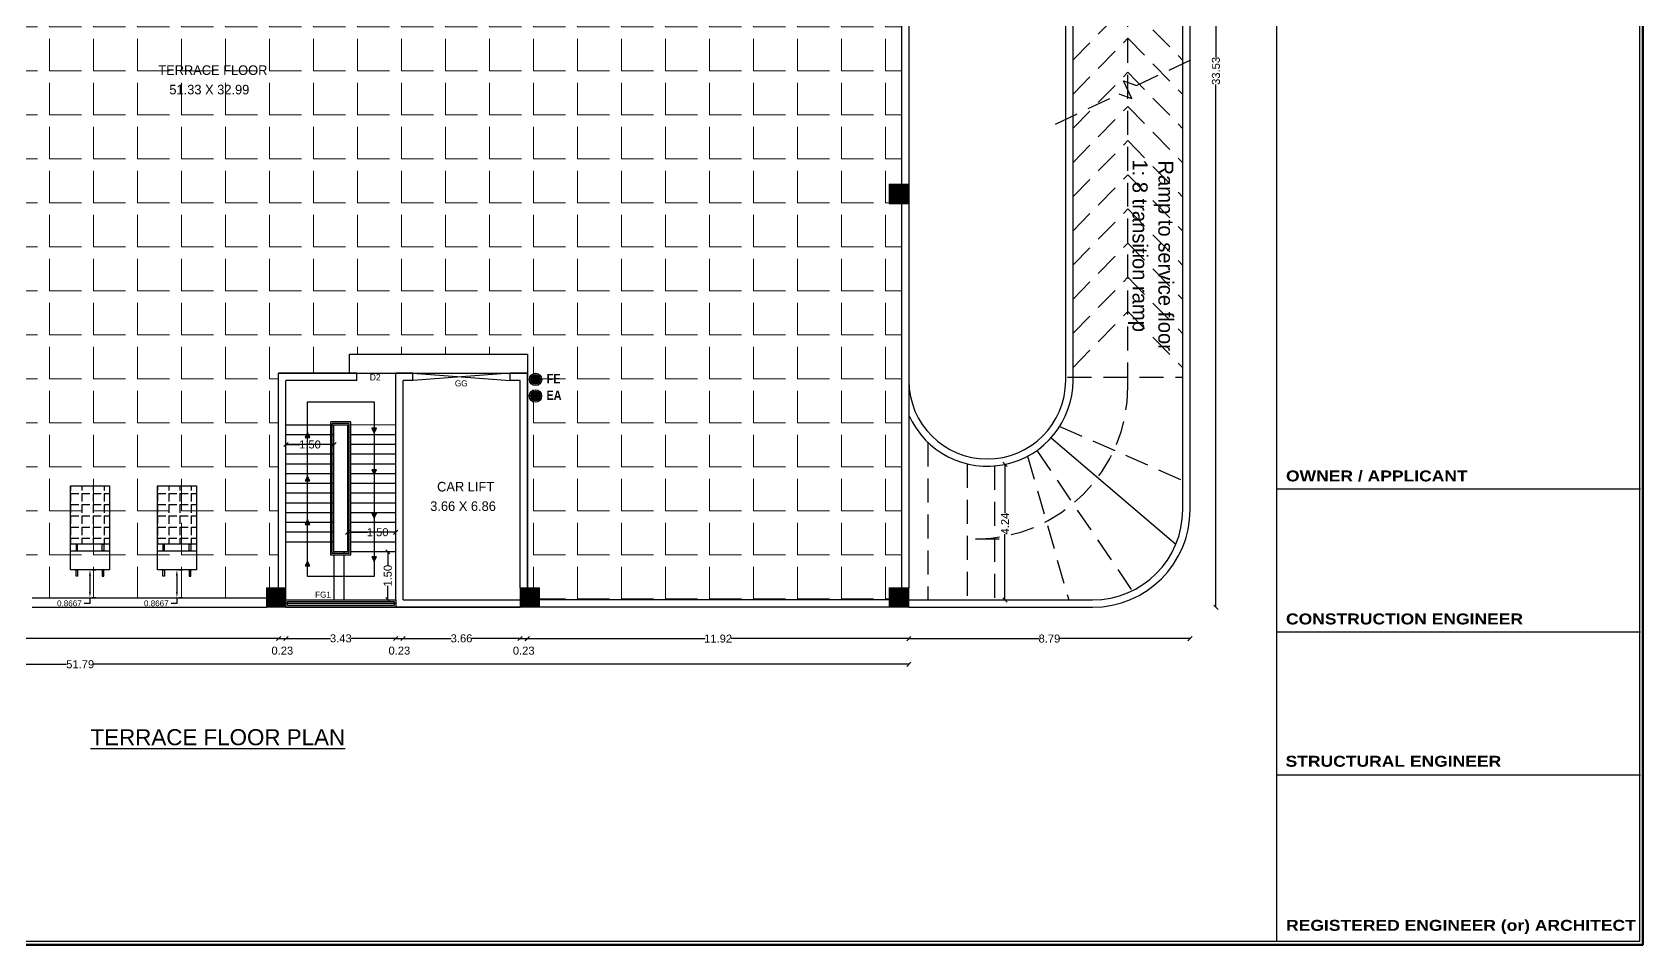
# Model space of a CAD drawing. Header units: metres. Extents: x 71870 to 72053, y 12512 to 13084.
# Drawn here: x 71935.3 to 71985.7, y 12593.7 to 12622.3 of the extents above; entities that cross this region are included whole.
import ezdxf

# ---------------------------------------------------------------- set-up
doc = ezdxf.new("R2010")
doc.units = ezdxf.units.M
doc.header["$MEASUREMENT"] = 0
doc.linetypes.add('ACAD_ISO08W100', pattern=[36, 24, -3, 6, -3])
doc.linetypes.add('Dim Line', pattern=[0.375, 0.25, -0.125])
doc.layers.get('Defpoints').update_dxf_attribs({"color": 6, "lineweight": 0})
for name, color, linetype in [('BLK_1_FLR_5_ROOF_AREA', 54, 'Continuous'), ('BLK_1_STAIR_HEADROOM', 1, 'Continuous'), ('SOLAR_WATER_HEATER', 1, 'Continuous')]:
    doc.layers.add(name, color=color, linetype=linetype)
doc.layers.add('COL', color=1, linetype='Continuous', lineweight=18)
doc.styles.add('century Gothic', font='arial.ttf')
doc.styles.get("Standard").update_dxf_attribs({"font": 'arial.ttf'})
doc.styles.add('TITLE', font='GOTHIC.TTF')
doc.dimstyles.new('STAND', dxfattribs={"dimtxt": 0.25, "dimasz": 0.13, "dimexe": 0, "dimexo": 0, "dimgap": 0, "dimtad": 0, "dimzin": 0, "dimdsep": 46, "dimtxsty": 'century Gothic', "dimblk": 'OBLIQUE', "dimcen": 0.15, "dimse1": 1, "dimse2": 1, "dimclrd": 5, "dimclre": 7, "dimclrt": 5, "dimazin": 0, "dimtfac": 1, "dimtofl": 0, "dimtmove": 0, "dimatfit": 3, "dimfxl": 0, "dimtolj": 1, "dimtzin": 0, "dimlwd": -1, "dimlwe": -1, "dimarcsym": 0})
doc.dimstyles.get("Standard").update_dxf_attribs({"dimtxt": 0.18, "dimasz": 0.18, "dimexe": 0.18, "dimexo": 0.0625, "dimgap": 0.09, "dimtad": 0, "dimtih": 1, "dimtoh": 1, "dimdec": 4, "dimzin": 0, "dimdsep": 46, "dimtxsty": 'Standard', "dimcen": 0.09, "dimadec": 0, "dimazin": 0, "dimtfac": 1, "dimtdec": 4, "dimtofl": 0, "dimtmove": 0, "dimatfit": 3, "dimfxl": 0, "dimtolj": 1, "dimtzin": 0, "dimarcsym": 0})

# ---------------------------------------------------------------- blocks, each defined once
blk = doc.blocks.new('*U3')
at = {"layer": 'COL'}
h = blk.add_hatch(color=8, dxfattribs=at)
h.dxf.hatch_style = 1
h.paths.add_polyline_path([(2704.9, 761), (2704.9, 737), (2680.9, 737), (2680.9, 761)])
at = {"layer": 'COL', "ltscale": 0.02}
blk.add_lwpolyline([(2704.9, 761), (2704.9, 737), (2680.9, 737), (2680.9, 761)], close=True, dxfattribs=at)
blk = doc.blocks.new('_Oblique')
at = {"color": 0, "linetype": 'ByBlock', "lineweight": -2}
blk.add_line((-0.5, -0.5), (0.5, 0.5), dxfattribs=at)
blk = doc.blocks.new('*D172')
at = {"color": 5}
for p, q in [((71943.267, 12609.386), (71943.704, 12609.386)), ((71944.767, 12609.386), (71944.329, 12609.386))]:
    blk.add_line(p, q, dxfattribs=at)
at = {"layer": 'Defpoints', "color": 0, "lineweight": 25}
for p in [(71943.267, 12609.386), (71944.767, 12609.386), (71944.767, 12609.386)]:
    blk.add_point(p, dxfattribs=at)
at = {"color": 5, "xscale": 0.13, "yscale": 0.13, "zscale": 0.13, "rotation": 180}
blk.add_blockref('_Oblique', (71943.267, 12609.386), dxfattribs=at)
at = {"color": 5, "xscale": 0.13, "yscale": 0.13, "zscale": 0.13}
blk.add_blockref('_Oblique', (71944.767, 12609.386), dxfattribs=at)
at = {"color": 5, "insert": (71944.017, 12609.386), "char_height": 0.25, "attachment_point": 5, "style": 'century Gothic'}
blk.add_mtext('\\A1;1.50', dxfattribs=at)
blk = doc.blocks.new('*D173')
at = {"color": 5}
for p, q in [((71945.196, 12606.643), (71945.819, 12606.643)), ((71946.696, 12606.643), (71946.444, 12606.643))]:
    blk.add_line(p, q, dxfattribs=at)
at = {"layer": 'Defpoints', "color": 0, "lineweight": 25}
for p in [(71945.196, 12606.643), (71946.696, 12606.643), (71946.696, 12606.643)]:
    blk.add_point(p, dxfattribs=at)
at = {"color": 5, "xscale": 0.13, "yscale": 0.13, "zscale": 0.13, "rotation": 180}
blk.add_blockref('_Oblique', (71945.196, 12606.643), dxfattribs=at)
at = {"color": 5, "xscale": 0.13, "yscale": 0.13, "zscale": 0.13}
blk.add_blockref('_Oblique', (71946.696, 12606.643), dxfattribs=at)
at = {"color": 5, "insert": (71946.132, 12606.643), "char_height": 0.25, "attachment_point": 5, "style": 'century Gothic'}
blk.add_mtext('\\A1;1.50', dxfattribs=at)
blk = doc.blocks.new('*D174')
at = {"color": 5}
for p, q in [((71946.448, 12606.034), (71946.448, 12605.596)), ((71946.448, 12604.534), (71946.448, 12604.971))]:
    blk.add_line(p, q, dxfattribs=at)
at = {"layer": 'Defpoints', "color": 0, "lineweight": 25}
for p in [(71946.448, 12606.034), (71946.448, 12604.534), (71946.448, 12604.534)]:
    blk.add_point(p, dxfattribs=at)
at = {"color": 5, "xscale": 0.13, "yscale": 0.13, "zscale": 0.13}
for p, rotation in [((71946.448, 12606.034), 90), ((71946.448, 12604.534), 270)]:
    blk.add_blockref('_Oblique', p, dxfattribs=dict(at, rotation=rotation))
at = {"color": 5, "insert": (71946.448, 12605.284), "char_height": 0.25, "attachment_point": 5, "rotation": 90, "style": 'century Gothic'}
blk.add_mtext('\\A1;1.50', dxfattribs=at)
blk = doc.blocks.new('*D186')
at = {"color": 5}
for p, q in [((71911.169, 12603.325), (71926.682, 12603.325)), ((71943.038, 12603.325), (71927.525, 12603.325))]:
    blk.add_line(p, q, dxfattribs=at)
at = {"layer": 'Defpoints', "color": 0, "lineweight": 25}
for p in [(71911.169, 12604.909), (71943.038, 12604.909), (71943.038, 12603.325)]:
    blk.add_point(p, dxfattribs=at)
at = {"color": 5, "xscale": 0.13, "yscale": 0.13, "zscale": 0.13, "rotation": 180}
blk.add_blockref('_Oblique', (71911.169, 12603.325), dxfattribs=at)
at = {"color": 5, "xscale": 0.13, "yscale": 0.13, "zscale": 0.13}
blk.add_blockref('_Oblique', (71943.038, 12603.325), dxfattribs=at)
at = {"color": 5, "insert": (71927.104, 12603.325), "char_height": 0.25, "attachment_point": 5, "style": 'century Gothic'}
blk.add_mtext('\\A1;31.87', dxfattribs=at)
blk = doc.blocks.new('*D187')
at = {"color": 5}
blk.add_line((71943.038, 12603.325), (71943.267, 12603.325), dxfattribs=at)
at = {"layer": 'Defpoints', "color": 0, "lineweight": 25}
for p in [(71943.038, 12604.909), (71943.267, 12604.988), (71943.267, 12603.325)]:
    blk.add_point(p, dxfattribs=at)
at = {"color": 5, "xscale": 0.13, "yscale": 0.13, "zscale": 0.13, "rotation": 180}
blk.add_blockref('_Oblique', (71943.038, 12603.325), dxfattribs=at)
at = {"color": 5, "xscale": 0.13, "yscale": 0.13, "zscale": 0.13}
blk.add_blockref('_Oblique', (71943.267, 12603.325), dxfattribs=at)
at = {"color": 5, "insert": (71943.153, 12602.942), "char_height": 0.25, "attachment_point": 5, "style": 'century Gothic'}
blk.add_mtext('\\A1;0.23', dxfattribs=at)
blk = doc.blocks.new('*D188')
at = {"color": 5}
for p, q in [((71943.267, 12603.325), (71944.657, 12603.325)), ((71946.696, 12603.325), (71945.306, 12603.325))]:
    blk.add_line(p, q, dxfattribs=at)
at = {"layer": 'Defpoints', "color": 0, "lineweight": 25}
for p in [(71943.267, 12604.988), (71946.696, 12604.299), (71946.696, 12603.325)]:
    blk.add_point(p, dxfattribs=at)
at = {"color": 5, "xscale": 0.13, "yscale": 0.13, "zscale": 0.13, "rotation": 180}
blk.add_blockref('_Oblique', (71943.267, 12603.325), dxfattribs=at)
at = {"color": 5, "xscale": 0.13, "yscale": 0.13, "zscale": 0.13}
blk.add_blockref('_Oblique', (71946.696, 12603.325), dxfattribs=at)
at = {"color": 5, "insert": (71944.981, 12603.325), "char_height": 0.25, "attachment_point": 5, "style": 'century Gothic'}
blk.add_mtext('\\A1;3.43', dxfattribs=at)
blk = doc.blocks.new('*D189')
at = {"color": 5}
blk.add_line((71946.696, 12603.325), (71946.924, 12603.325), dxfattribs=at)
at = {"layer": 'Defpoints', "color": 0, "lineweight": 25}
for p in [(71946.924, 12604.528), (71946.696, 12604.299), (71946.924, 12603.325)]:
    blk.add_point(p, dxfattribs=at)
at = {"color": 5, "xscale": 0.13, "yscale": 0.13, "zscale": 0.13, "rotation": 180}
blk.add_blockref('_Oblique', (71946.696, 12603.325), dxfattribs=at)
at = {"color": 5, "xscale": 0.13, "yscale": 0.13, "zscale": 0.13}
blk.add_blockref('_Oblique', (71946.924, 12603.325), dxfattribs=at)
at = {"color": 5, "insert": (71946.81, 12602.942), "char_height": 0.25, "attachment_point": 5, "style": 'century Gothic'}
blk.add_mtext('\\A1;0.23', dxfattribs=at)
blk = doc.blocks.new('*D190')
at = {"color": 5}
for p, q in [((71946.924, 12603.325), (71948.429, 12603.325)), ((71950.582, 12603.325), (71949.078, 12603.325))]:
    blk.add_line(p, q, dxfattribs=at)
at = {"layer": 'Defpoints', "color": 0, "lineweight": 25}
for p in [(71946.924, 12604.528), (71950.582, 12604.299), (71950.582, 12603.325)]:
    blk.add_point(p, dxfattribs=at)
at = {"color": 5, "xscale": 0.13, "yscale": 0.13, "zscale": 0.13, "rotation": 180}
blk.add_blockref('_Oblique', (71946.924, 12603.325), dxfattribs=at)
at = {"color": 5, "xscale": 0.13, "yscale": 0.13, "zscale": 0.13}
blk.add_blockref('_Oblique', (71950.582, 12603.325), dxfattribs=at)
at = {"color": 5, "insert": (71948.753, 12603.325), "char_height": 0.25, "attachment_point": 5, "style": 'century Gothic'}
blk.add_mtext('\\A1;3.66', dxfattribs=at)
blk = doc.blocks.new('*D191')
at = {"color": 5}
blk.add_line((71950.582, 12603.325), (71950.811, 12603.325), dxfattribs=at)
at = {"layer": 'Defpoints', "color": 0, "lineweight": 25}
for p in [(71950.811, 12604.903), (71950.582, 12604.299), (71950.811, 12603.325)]:
    blk.add_point(p, dxfattribs=at)
at = {"color": 5, "xscale": 0.13, "yscale": 0.13, "zscale": 0.13, "rotation": 180}
blk.add_blockref('_Oblique', (71950.582, 12603.325), dxfattribs=at)
at = {"color": 5, "xscale": 0.13, "yscale": 0.13, "zscale": 0.13}
blk.add_blockref('_Oblique', (71950.811, 12603.325), dxfattribs=at)
at = {"color": 5, "insert": (71950.696, 12602.942), "char_height": 0.25, "attachment_point": 5, "style": 'century Gothic'}
blk.add_mtext('\\A1;0.23', dxfattribs=at)
blk = doc.blocks.new('*D192')
at = {"color": 5}
for p, q in [((71950.811, 12603.319), (71956.362, 12603.319)), ((71962.731, 12603.319), (71957.18, 12603.319))]:
    blk.add_line(p, q, dxfattribs=at)
at = {"layer": 'Defpoints', "color": 0, "lineweight": 25}
for p in [(71950.811, 12604.903), (71962.731, 12604.299), (71962.731, 12603.319)]:
    blk.add_point(p, dxfattribs=at)
at = {"color": 5, "xscale": 0.13, "yscale": 0.13, "zscale": 0.13, "rotation": 180}
blk.add_blockref('_Oblique', (71950.811, 12603.319), dxfattribs=at)
at = {"color": 5, "xscale": 0.13, "yscale": 0.13, "zscale": 0.13}
blk.add_blockref('_Oblique', (71962.731, 12603.319), dxfattribs=at)
at = {"color": 5, "insert": (71956.771, 12603.319), "char_height": 0.25, "attachment_point": 5, "style": 'century Gothic'}
blk.add_mtext('\\A1;11.92', dxfattribs=at)
blk = doc.blocks.new('*D193')
at = {"color": 5}
for p, q in [((71962.731, 12603.319), (71966.8, 12603.319)), ((71971.519, 12603.319), (71967.45, 12603.319))]:
    blk.add_line(p, q, dxfattribs=at)
at = {"layer": 'Defpoints', "color": 0, "lineweight": 25}
for p in [(71971.519, 12607.347), (71962.731, 12604.299), (71971.519, 12603.319)]:
    blk.add_point(p, dxfattribs=at)
at = {"color": 5, "xscale": 0.13, "yscale": 0.13, "zscale": 0.13, "rotation": 180}
blk.add_blockref('_Oblique', (71962.731, 12603.319), dxfattribs=at)
at = {"color": 5, "xscale": 0.13, "yscale": 0.13, "zscale": 0.13}
blk.add_blockref('_Oblique', (71971.519, 12603.319), dxfattribs=at)
at = {"color": 5, "insert": (71967.125, 12603.319), "char_height": 0.25, "attachment_point": 5, "style": 'century Gothic'}
blk.add_mtext('\\A1;8.79', dxfattribs=at)
blk = doc.blocks.new('*D194')
at = {"color": 5}
for p, q in [((71910.94, 12602.517), (71936.414, 12602.517)), ((71962.731, 12602.517), (71937.258, 12602.517))]:
    blk.add_line(p, q, dxfattribs=at)
at = {"layer": 'Defpoints', "color": 0, "lineweight": 25}
for p in [(71910.94, 12604.299), (71962.731, 12604.299), (71962.731, 12602.517)]:
    blk.add_point(p, dxfattribs=at)
at = {"color": 5, "xscale": 0.13, "yscale": 0.13, "zscale": 0.13, "rotation": 180}
blk.add_blockref('_Oblique', (71910.94, 12602.517), dxfattribs=at)
at = {"color": 5, "xscale": 0.13, "yscale": 0.13, "zscale": 0.13}
blk.add_blockref('_Oblique', (71962.731, 12602.517), dxfattribs=at)
at = {"color": 5, "insert": (71936.836, 12602.517), "char_height": 0.25, "attachment_point": 5, "style": 'century Gothic'}
blk.add_mtext('\\A1;51.79', dxfattribs=at)
blk = doc.blocks.new('*D199')
at = {"color": 5}
for p, q in [((71972.328, 12637.827), (71972.328, 12621.485)), ((71972.328, 12604.299), (71972.328, 12620.641))]:
    blk.add_line(p, q, dxfattribs=at)
at = {"layer": 'Defpoints', "color": 0, "lineweight": 25}
for p in [(71962.731, 12637.827), (71962.731, 12604.299), (71972.328, 12604.299)]:
    blk.add_point(p, dxfattribs=at)
at = {"color": 5, "xscale": 0.13, "yscale": 0.13, "zscale": 0.13}
for p, rotation in [((71972.328, 12637.827), 90), ((71972.328, 12604.299), 270)]:
    blk.add_blockref('_Oblique', p, dxfattribs=dict(at, rotation=rotation))
at = {"color": 5, "lineweight": 25, "insert": (71972.328, 12621.063), "char_height": 0.25, "attachment_point": 5, "rotation": 90, "style": 'century Gothic'}
blk.add_mtext('\\A1;33.53', dxfattribs=at)
blk = doc.blocks.new('*D202')
at = {"color": 5}
for p, q in [((71965.736, 12608.764), (71965.736, 12607.245)), ((71965.736, 12604.528), (71965.736, 12606.586))]:
    blk.add_line(p, q, dxfattribs=at)
at = {"layer": 'Defpoints', "color": 0, "lineweight": 25}
for p in [(71965.736, 12608.764), (71965.736, 12604.528), (71965.736, 12604.528)]:
    blk.add_point(p, dxfattribs=at)
at = {"color": 5, "xscale": 0.13, "yscale": 0.13, "zscale": 0.13}
for p, rotation in [((71965.736, 12608.764), 90), ((71965.736, 12604.528), 270)]:
    blk.add_blockref('_Oblique', p, dxfattribs=dict(at, rotation=rotation))
at = {"color": 5, "lineweight": 25, "insert": (71965.736, 12606.915), "char_height": 0.25, "attachment_point": 5, "rotation": 90, "style": 'century Gothic'}
blk.add_mtext('\\A1;4.24', dxfattribs=at)
blk = doc.blocks.new('*D282')
at = {"layer": 'Defpoints', "color": 0, "lineweight": 25}
for p in [(71937.142, 12605.468), (71937.142, 12604.601), (71937.142, 12604.601)]:
    blk.add_point(p, dxfattribs=at)
at = {"layer": 'SOLAR_WATER_HEATER', "color": 0, "lineweight": -2}
for p, q in [((71937.205, 12605.468), (71937.322, 12605.468)), ((71937.142, 12605.288), (71937.142, 12604.781)), ((71937.142, 12604.421), (71936.962, 12604.421)), ((71937.142, 12604.601), (71937.142, 12604.421)), ((71937.205, 12604.601), (71937.322, 12604.601))]:
    blk.add_line(p, q, dxfattribs=at)
at = {"layer": 'SOLAR_WATER_HEATER', "color": 0, "lineweight": 25}
for points in [[(71937.112, 12605.288), (71937.172, 12605.288), (71937.142, 12605.468)], [(71937.112, 12604.781), (71937.172, 12604.781), (71937.142, 12604.601)]]:
    blk.add_solid(points, dxfattribs=at)
at = {"layer": 'SOLAR_WATER_HEATER', "color": 0, "insert": (71936.499, 12604.421), "char_height": 0.18, "attachment_point": 5}
blk.add_mtext('\\A1;0.8667', dxfattribs=at)
blk = doc.blocks.new('*D283')
at = {"layer": 'Defpoints', "color": 0, "lineweight": 25}
for p in [(71939.858, 12605.468), (71939.858, 12604.601), (71939.858, 12604.601)]:
    blk.add_point(p, dxfattribs=at)
at = {"layer": 'SOLAR_WATER_HEATER', "color": 0, "lineweight": -2}
for p, q in [((71939.921, 12605.468), (71940.038, 12605.468)), ((71939.858, 12605.288), (71939.858, 12604.781)), ((71939.858, 12604.421), (71939.678, 12604.421)), ((71939.858, 12604.601), (71939.858, 12604.421)), ((71939.921, 12604.601), (71940.038, 12604.601))]:
    blk.add_line(p, q, dxfattribs=at)
at = {"layer": 'SOLAR_WATER_HEATER', "color": 0, "lineweight": 25}
for points in [[(71939.828, 12605.288), (71939.888, 12605.288), (71939.858, 12605.468)], [(71939.828, 12604.781), (71939.888, 12604.781), (71939.858, 12604.601)]]:
    blk.add_solid(points, dxfattribs=at)
at = {"layer": 'SOLAR_WATER_HEATER', "color": 0, "insert": (71939.215, 12604.421), "char_height": 0.18, "attachment_point": 5}
blk.add_mtext('\\A1;0.8667', dxfattribs=at)

msp = doc.modelspace()

# ---------------------------------------------------------------- hatches: boundary and pattern name
at = {"lineweight": 13}
h = msp.add_hatch(dxfattribs=at)
h.set_pattern_fill('ANGLE', color=8, scale=5)
h.set_pattern_definition([(0, (71937.249, 12621.063), (0, 1.375), [1, -0.375]), (90, (71937.249, 12621.063), (-1.375, 1e-16), [1, -0.375])])
h.paths.add_polyline_path([(71945.24793, 12612.21413), (71950.81053, 12612.21413), (71950.81053, 12611.61413), (71950.81061, 12604.90855), (71951.19161, 12604.90855), (71951.19161, 12604.52757), (71962.12143, 12604.52757), (71962.12143, 12604.90854), (71962.50244, 12604.90854), (71962.50244, 12616.91004), (71962.12144, 12616.91004), (71962.12144, 12617.51964), (71962.50244, 12617.51964), (71962.50244, 12624.68247), (71962.12144, 12624.68247), (71962.12144, 12625.29207), (71962.50244, 12625.29207), (71962.50244, 12630.89271, -0.20458007), (71963.32903, 12632.82837), (71963.32903, 12635.2197, 0.0370861), (71962.73105, 12634.8453), (71962.73105, 12637.21732), (71962.12145, 12637.21732), (71962.12145, 12637.59831), (71951.19163, 12637.59832), (71951.19163, 12637.21732), (71950.58203, 12637.21732), (71950.58203, 12637.59832), (71943.26683, 12637.59833), (71943.26683, 12637.21732), (71942.65723, 12637.21732), (71942.65723, 12637.59833), (71935.33838, 12637.59834), (71935.33838, 12637.21734), (71934.88114, 12637.21734), (71934.88183, 12630.58794), (71934.88183, 12629.98781), (71933.28169, 12629.98781), (71933.28169, 12630.58794), (71929.16614, 12630.58794), (71929.16614, 12637.59835), (71927.41358, 12637.59835), (71927.41358, 12637.21734), (71926.80398, 12637.21734), (71926.80398, 12637.59834), (71919.49242, 12637.59834), (71919.49242, 12637.21735), (71918.88282, 12637.21735), (71918.88282, 12637.59835), (71911.55004, 12637.59835), (71911.55004, 12637.21735), (71911.16904, 12637.21735), (71911.16904, 12625.29207), (71911.55004, 12625.29207), (71911.55004, 12624.68247), (71911.16904, 12624.68247), (71911.16904, 12617.44348), (71911.55004, 12617.44348), (71911.55004, 12616.83388), (71911.16904, 12616.83388), (71911.16904, 12609.48063), (71919.49241, 12609.48063), (71919.49241, 12604.60378), (71926.80397, 12604.60379), (71926.80397, 12604.90855), (71927.41357, 12604.90855), (71927.41357, 12604.60384), (71934.72786, 12604.59778), (71934.72786, 12604.90255), (71935.33746, 12604.90255), (71935.33746, 12604.59778), (71942.65721, 12604.59779), (71942.65721, 12604.90855), (71943.03821, 12604.90855), (71943.03788, 12611.61413), (71945.24793, 12611.61413)])
h.paths.add_polyline_path([(71928.25879, 12615.40992), (71928.25879, 12610.06081), (71922.90719, 12610.06081), (71917.55558, 12610.06081), (71912.20398, 12610.06081), (71912.20398, 12615.40992), (71912.20398, 12620.75903), (71912.20398, 12626.10814), (71912.20398, 12631.45725), (71912.20398, 12636.80636), (71917.55558, 12636.80636), (71922.90719, 12636.80636), (71928.25879, 12636.80636), (71928.25879, 12631.45725), (71928.25879, 12626.10814), (71928.25879, 12620.75903)], flags=16)
h.paths.add_polyline_path([(71927.3401, 12615.40992), (71927.3401, 12611.45142), (71922.90719, 12611.45142), (71917.55558, 12611.45142), (71913.34136, 12611.45142), (71913.34136, 12615.40992), (71913.34136, 12620.75903), (71913.34136, 12626.10814), (71913.34136, 12631.45725), (71913.34136, 12635.40034), (71917.55558, 12635.40034), (71922.90719, 12635.40034), (71927.3401, 12635.40034), (71927.3401, 12631.45725), (71927.3401, 12626.10814), (71927.3401, 12620.75903)], flags=0)
h.paths.add_polyline_path([(71926.32719, 12618.2265), (71926.32719, 12615.40992), (71926.32719, 12614.0039), (71924.04457, 12614.0039), (71924.04457, 12612.87739), (71922.90719, 12612.87739), (71917.55558, 12612.87739), (71916.63689, 12612.87739), (71916.63689, 12614.0039), (71914.43986, 12614.0039), (71914.43986, 12615.40992), (71914.43986, 12618.2265), (71916.63689, 12618.2265), (71916.63689, 12619.35301), (71914.43986, 12619.35301), (71914.43986, 12620.75903), (71914.43986, 12623.57561), (71916.63689, 12623.57561), (71916.63689, 12624.70212), (71914.43986, 12624.70212), (71914.43986, 12626.10814), (71914.43986, 12628.92472), (71916.63689, 12628.92472), (71916.63689, 12630.05123), (71914.43986, 12630.05123), (71914.43986, 12631.45725), (71914.43986, 12634.27383), (71917.55558, 12634.27383), (71922.90719, 12634.27383), (71926.32719, 12634.27383), (71926.32719, 12631.45725), (71926.32719, 12630.05123), (71924.04457, 12630.05123), (71924.04457, 12628.92472), (71926.32719, 12628.92472), (71926.32719, 12626.10814), (71926.32719, 12624.70212), (71924.04457, 12624.70212), (71924.04457, 12623.57561), (71926.32719, 12623.57561), (71926.32719, 12620.75903), (71926.32719, 12619.35301), (71924.04457, 12619.35301), (71924.04457, 12618.2265)], flags=0)
h.paths.add_polyline_path([(71922.90719, 12615.40992), (71921.98849, 12615.40992), (71921.98849, 12614.0039), (71918.69296, 12614.0039), (71918.69296, 12615.40992), (71917.55558, 12615.40992), (71917.55558, 12620.75903), (71917.55558, 12626.10814), (71917.55558, 12631.45725), (71918.69296, 12631.45725), (71918.69296, 12632.84785), (71921.98849, 12632.84785), (71921.98849, 12631.45725), (71922.90719, 12631.45725), (71922.90719, 12626.10814), (71922.90719, 12620.75903)], flags=0)
h.paths.add_polyline_path([(71918.69296, 12616.80053), (71918.69296, 12620.75903), (71918.69296, 12626.10814), (71918.69296, 12630.05123), (71921.98849, 12630.05123), (71921.98849, 12626.10814), (71921.98849, 12620.75903), (71921.98849, 12616.80053)], flags=0)
h.paths.add_polyline_path([(71919.79147, 12619.35301), (71919.79147, 12620.75903), (71919.79147, 12623.57561), (71920.97558, 12623.57561), (71920.97558, 12620.75903), (71920.97558, 12619.35301)], flags=0)
h.paths.add_polyline_path([(71957.24843, 12627.50185), (71957.55323, 12627.65425), (71957.55323, 12627.34945)], flags=16)
h.paths.add_polyline_path([(71919.79147, 12624.70212), (71919.79147, 12626.10814), (71919.79147, 12628.92472), (71920.97558, 12628.92472), (71920.97558, 12626.10814), (71920.97558, 12624.70212)], flags=0)
h.paths.add_polyline_path([(71924.45282, 12634.24273), (71927.01981, 12634.24273), (71927.01981, 12634.96398), (71924.45282, 12634.96398)], flags=8)
h.paths.add_polyline_path([(71919.10122, 12634.24273), (71921.6682, 12634.24273), (71921.6682, 12634.96398), (71919.10122, 12634.96398)], flags=8)
h.paths.add_polyline_path([(71913.74961, 12634.24273), (71916.3166, 12634.24273), (71916.3166, 12634.96398), (71913.74961, 12634.96398)], flags=8)
h.paths.add_polyline_path([(71924.45282, 12612.8463), (71927.01981, 12612.8463), (71927.01981, 12613.56754), (71924.45282, 12613.56754)], flags=8)
h.paths.add_polyline_path([(71924.45282, 12618.1954), (71927.01981, 12618.1954), (71927.01981, 12618.91665), (71924.45282, 12618.91665)], flags=8)
h.paths.add_polyline_path([(71924.45282, 12623.54451), (71927.01981, 12623.54451), (71927.01981, 12624.26576), (71924.45282, 12624.26576)], flags=8)
h.paths.add_polyline_path([(71924.45282, 12628.89362), (71927.01981, 12628.89362), (71927.01981, 12629.61487), (71924.45282, 12629.61487)], flags=8)
h.paths.add_polyline_path([(71919.10122, 12612.8463), (71921.6682, 12612.8463), (71921.6682, 12613.56754), (71919.10122, 12613.56754)], flags=8)
h.paths.add_polyline_path([(71919.10122, 12618.1954), (71921.6682, 12618.1954), (71921.6682, 12618.91665), (71919.10122, 12618.91665)], flags=8)
h.paths.add_polyline_path([(71919.10122, 12623.54451), (71921.6682, 12623.54451), (71921.6682, 12624.26576), (71919.10122, 12624.26576)], flags=8)
h.paths.add_polyline_path([(71919.10122, 12628.89362), (71921.6682, 12628.89362), (71921.6682, 12629.61487), (71919.10122, 12629.61487)], flags=8)
h.paths.add_polyline_path([(71913.74961, 12612.8463), (71916.3166, 12612.8463), (71916.3166, 12613.56754), (71913.74961, 12613.56754)], flags=8)
h.paths.add_polyline_path([(71913.74961, 12618.1954), (71916.3166, 12618.1954), (71916.3166, 12618.91665), (71913.74961, 12618.91665)], flags=8)
h.paths.add_polyline_path([(71913.74961, 12623.54451), (71916.3166, 12623.54451), (71916.3166, 12624.26576), (71913.74961, 12624.26576)], flags=8)
h.paths.add_polyline_path([(71913.74961, 12628.89362), (71916.3166, 12628.89362), (71916.3166, 12629.61487), (71913.74961, 12629.61487)], flags=8)
h.paths.add_polyline_path([(71939.53153, 12620.15461), (71942.25019, 12620.15461), (71942.25019, 12620.80223), (71939.53153, 12620.80223)], flags=24)
h.paths.add_polyline_path([(71939.19547, 12620.76271), (71942.61732, 12620.76271), (71942.61732, 12621.41033), (71939.19547, 12621.41033)], flags=24)
at = {"lineweight": 25}
h = msp.add_hatch(color=33, dxfattribs=at)
h.dxf.hatch_style = 1
h.paths.add_polyline_path([(71951.21685, 12611.42093, 1), (71950.91963, 12611.42093, 1)])
h = msp.add_hatch(color=33, dxfattribs=at)
h.dxf.hatch_style = 1
h.paths.add_polyline_path([(71951.20999, 12610.90295, 1), (71950.91278, 12610.90295, 1)])
h = msp.add_hatch(color=252)
h.dxf.hatch_style = 1
h.paths.add_polyline_path([(71943.86345, 12609.60398), (71944.01585, 12609.60398), (71943.93965, 12609.75638)])
h = msp.add_hatch(color=252)
h.dxf.hatch_style = 1
h.paths.add_polyline_path([(71946.09861, 12609.89226), (71945.94621, 12609.89226), (71946.02241, 12609.73986)])
h = msp.add_hatch(color=252)
h.dxf.hatch_style = 1
h.paths.add_polyline_path([(71946.09861, 12608.59686), (71945.94621, 12608.59686), (71946.02241, 12608.44446)])
h = msp.add_hatch(dxfattribs=at)
h.set_pattern_fill('ANGLE', color=0, scale=0.05, angle=630, style=0)
h.set_pattern_definition([(270, (71320.11264, 10152.9768), (0.34925, -1e-16), [0.254, -0.09525]), (360, (71320.11264, 10152.9768), (1e-16, 0.34925), [0.254, -0.09525])])
h.paths.add_polyline_path([(71936.5333, 12606.26667), (71937.75168, 12606.26667), (71937.75168, 12608.09425), (71936.5333, 12608.09425)])
h = msp.add_hatch(dxfattribs=at)
h.set_pattern_fill('ANGLE', color=0, scale=0.05, angle=630, style=0)
h.set_pattern_definition([(270, (71322.8284, 10152.9768), (0.34925, -1e-16), [0.254, -0.09525]), (360, (71322.8284, 10152.9768), (1e-16, 0.34925), [0.254, -0.09525])])
h.paths.add_polyline_path([(71939.24904, 12606.26667), (71940.46743, 12606.26667), (71940.46743, 12608.09425), (71939.24904, 12608.09425)])
h = msp.add_hatch(color=252)
h.dxf.hatch_style = 1
h.paths.add_polyline_path([(71943.86363, 12608.24543), (71944.01603, 12608.24543), (71943.93983, 12608.39783)])
h = msp.add_hatch(color=252)
h.dxf.hatch_style = 1
h.paths.add_polyline_path([(71943.86363, 12606.88653), (71944.01603, 12606.88653), (71943.93983, 12607.03893)])
h = msp.add_hatch(color=252)
h.dxf.hatch_style = 1
h.paths.add_polyline_path([(71946.09861, 12607.23796), (71945.94621, 12607.23796), (71946.02241, 12607.08556)])
h = msp.add_hatch(color=252)
h.dxf.hatch_style = 1
h.paths.add_polyline_path([(71943.86363, 12605.59113), (71944.01603, 12605.59113), (71943.93983, 12605.74353)])
h = msp.add_hatch(color=252)
h.dxf.hatch_style = 1
h.paths.add_polyline_path([(71946.09861, 12605.87906), (71945.94621, 12605.87906), (71946.02241, 12605.72666)])

# ---------------------------------------------------------------- linework, layer by layer
at = {"color": 7, "lineweight": 25}
msp.add_line((71974.22151, 12649.50702), (71974.22151, 12593.84909), dxfattribs=at)
for p, q in [((71971.29084, 12607.34694), (71971.29084, 12634.77891)), ((71971.51944, 12607.34694), (71971.51944, 12634.77891)), ((71962.50244, 12630.89271), (71962.50244, 12604.90854)), ((71962.73104, 12630.89271), (71962.73104, 12611.38552)), ((71967.63324, 12611.38552), (71967.63324, 12630.89271)), ((71967.86184, 12611.38552), (71967.86184, 12630.89271)), ((71943.03821, 12604.90252), (71943.03788, 12611.61413)), ((71945.47653, 12611.61413), (71943.03788, 12611.61413)), ((71945.47653, 12611.38504), (71945.47653, 12611.61413)), ((71946.69581, 12604.52754), (71946.69573, 12611.61413)), ((71947.22639, 12611.61413), (71946.69573, 12611.61413)), ((71947.22639, 12611.38553), (71947.22639, 12611.62012)), ((71950.81053, 12611.61413), (71950.27439, 12611.61413)), ((71950.27439, 12611.3855), (71950.27439, 12611.61413)), ((71950.81061, 12604.90252), (71950.81053, 12611.61413)), ((71945.47653, 12611.38504), (71943.26649, 12611.38443)), ((71943.26681, 12604.90252), (71943.26649, 12611.38443)), ((71946.92441, 12604.52754), (71946.92433, 12611.38553)), ((71947.22639, 12611.38553), (71946.92433, 12611.38553)), ((71950.58193, 12611.38553), (71950.27439, 12611.38553)), ((71950.58201, 12604.90252), (71950.58193, 12611.38553)), ((71962.73104, 12611.38552), (71962.73104, 12604.90854)), ((71935.33747, 12604.59778), (71942.65722, 12604.59779)), ((71943.26681, 12604.53357), (71946.69581, 12604.53357)), ((71946.92441, 12604.52757), (71950.58201, 12604.52757)), ((71962.12144, 12604.52757), (71951.19162, 12604.52757)), ((71962.73103, 12604.52754), (71968.47144, 12604.52754)), ((71935.33747, 12604.29895), (71942.65722, 12604.29895)), ((71943.26681, 12604.29895), (71950.58201, 12604.29895)), ((71962.12144, 12604.29897), (71951.19162, 12604.29897)), ((71962.73103, 12604.29894), (71968.47144, 12604.29894))]:
    msp.add_line(p, q)
at = {"linetype": 'Dim Line', "ltscale": 3}
for p, q in [((71969.57634, 12611.19503), (71969.57634, 12631.00701)), ((71967.69341, 12611.49119), (71971.29084, 12611.49119)), ((71967.44708, 12609.95345), (71971.29084, 12608.26323)), ((71963.32903, 12609.44987), (71963.32903, 12604.52754)), ((71966.44108, 12609.01996), (71967.72953, 12604.52754)), ((71966.73155, 12609.19917), (71969.70901, 12604.81367)), ((71964.55456, 12608.78035), (71964.55456, 12604.52754)), ((71965.40704, 12608.71528), (71965.40704, 12604.52754)), ((71965.55044, 12606.43253), (71964.81384, 12606.43253))]:
    msp.add_line(p, q, dxfattribs=at)
at = {"ltscale": 100}
for p, q in [((71947.22639, 12611.61413), (71950.27439, 12611.3855)), ((71950.27439, 12611.61413), (71947.22639, 12611.3855)), ((71944.66496, 12609.9952), (71943.26689, 12609.99483)), ((71945.29735, 12610.09701), (71944.66496, 12610.0968)), ((71944.66516, 12605.93194), (71944.66496, 12610.0968)), ((71945.24655, 12610.04619), (71944.71576, 12610.04602)), ((71944.71596, 12605.98274), (71944.71576, 12610.04602)), ((71945.24655, 12609.99539), (71944.71576, 12609.99522)), ((71944.76676, 12606.03354), (71944.76656, 12609.99523)), ((71945.1958, 12606.03354), (71945.19575, 12609.99538)), ((71945.2466, 12605.98274), (71945.24655, 12610.04619)), ((71945.2974, 12605.93194), (71945.29735, 12610.09701)), ((71946.69581, 12609.99578), (71945.29735, 12609.99541)), ((71944.66498, 12609.6904), (71943.26698, 12609.69003)), ((71944.76658, 12609.69043), (71944.71578, 12609.69042)), ((71945.24655, 12609.69059), (71945.19575, 12609.69058)), ((71946.69581, 12609.69098), (71945.29735, 12609.69061)), ((71944.66499, 12609.38634), (71943.26681, 12609.38634)), ((71944.76661, 12609.08154), (71943.26681, 12609.08154)), ((71944.76659, 12609.38634), (71944.71579, 12609.38634)), ((71945.24656, 12609.38634), (71945.19576, 12609.38634)), ((71945.24656, 12609.08154), (71945.19576, 12609.08154)), ((71946.69581, 12609.38634), (71945.29736, 12609.38634)), ((71946.69581, 12609.08154), (71945.29736, 12609.08154)), ((71944.66502, 12608.77674), (71943.26681, 12608.77674)), ((71944.66504, 12608.47194), (71943.26681, 12608.47194)), ((71944.76662, 12608.77674), (71944.71582, 12608.77674)), ((71944.76664, 12608.47194), (71944.71584, 12608.47194)), ((71945.24656, 12608.77674), (71945.19576, 12608.77674)), ((71945.24657, 12608.47194), (71945.19577, 12608.47194)), ((71946.69581, 12608.77674), (71945.29736, 12608.77674)), ((71946.69581, 12608.47194), (71945.29737, 12608.47194)), ((71944.66505, 12608.16714), (71943.26681, 12608.16714)), ((71944.76665, 12608.16714), (71944.71585, 12608.16714)), ((71945.24657, 12608.16714), (71945.19577, 12608.16714)), ((71946.69581, 12608.16714), (71945.29737, 12608.16714)), ((71944.66507, 12607.86234), (71943.26681, 12607.86234)), ((71944.66508, 12607.55754), (71943.26681, 12607.55754)), ((71944.76667, 12607.86234), (71944.71587, 12607.86234)), ((71944.76668, 12607.55754), (71944.71588, 12607.55754)), ((71945.24657, 12607.86234), (71945.19577, 12607.86234)), ((71945.24658, 12607.55754), (71945.19578, 12607.55754)), ((71946.69581, 12607.86234), (71945.29737, 12607.86234)), ((71946.69581, 12607.55754), (71945.29738, 12607.55754)), ((71944.6651, 12607.25274), (71943.26681, 12607.25274)), ((71944.66511, 12606.94794), (71943.26681, 12606.94794)), ((71944.7667, 12607.25274), (71944.7159, 12607.25274)), ((71944.76671, 12606.94794), (71944.71591, 12606.94794)), ((71945.24658, 12607.25274), (71945.19578, 12607.25274)), ((71945.24659, 12606.94794), (71945.19579, 12606.94794)), ((71946.69581, 12607.25274), (71945.29738, 12607.25274)), ((71946.69581, 12606.94794), (71945.29739, 12606.94794)), ((71944.66513, 12606.64314), (71943.26681, 12606.64314)), ((71944.76673, 12606.64314), (71944.71593, 12606.64314)), ((71945.24659, 12606.64314), (71945.19579, 12606.64314)), ((71946.69581, 12606.64314), (71945.29739, 12606.64314)), ((71944.66514, 12606.33834), (71943.26681, 12606.33834)), ((71945.2974, 12605.93194), (71944.66516, 12605.93194)), ((71944.76674, 12606.33834), (71944.71594, 12606.33834)), ((71945.2466, 12605.98274), (71944.71596, 12605.98274)), ((71945.2466, 12606.03354), (71944.76676, 12606.03354)), ((71944.76676, 12606.03354), (71944.76676, 12605.98274)), ((71944.76676, 12605.93194), (71944.76676, 12604.53354)), ((71945.07156, 12606.03354), (71945.07156, 12605.98274)), ((71945.07156, 12605.93194), (71945.07156, 12604.53354)), ((71945.24659, 12606.33834), (71945.19579, 12606.33834)), ((71946.69581, 12606.33834), (71945.29739, 12606.33834)), ((71946.69581, 12606.03354), (71945.2974, 12606.03354))]:
    msp.add_line(p, q, dxfattribs=at)
at = {"linetype": 'Dim Line', "ltscale": 100}
msp.add_line((71967.17834, 12609.5978), (71971.0791, 12606.27496), dxfattribs=at)
at = {"lineweight": 80}
msp.add_lwpolyline([(71906.77733, 12593.74892), (71906.77733, 12649.60719), (71985.66647, 12649.60719), (71985.66647, 12593.74892)], close=True, dxfattribs=at)
at = {"lineweight": 25}
msp.add_lwpolyline([(71906.8775, 12593.84909), (71906.8775, 12649.50702), (71985.5663, 12649.50702), (71985.5663, 12593.84909)], close=True, dxfattribs=at)
at = {"linetype": 'Dim Line', "ltscale": 3}
for points in [[(71967.86184, 12621.4059), (71969.57634, 12623.15645), (71971.29084, 12621.38962)], [(71967.86184, 12620.3382), (71969.57634, 12622.08874), (71971.29084, 12620.32191)], [(71967.31539, 12619.40153), (71969.29584, 12620.34207), (71969.70192, 12620.1975), (71969.44041, 12620.74815), (71969.8465, 12620.60358), (71971.82694, 12621.54412)], [(71967.86184, 12619.27049), (71969.57634, 12621.02104), (71971.29084, 12619.25421)], [(71967.86184, 12618.20279), (71969.57634, 12619.95333), (71971.29084, 12618.18651)], [(71967.86184, 12617.13509), (71969.57634, 12618.88563), (71971.29084, 12617.1188)], [(71967.86184, 12616.06738), (71969.57634, 12617.81793), (71971.29084, 12616.0511)], [(71967.86184, 12614.99968), (71969.57634, 12616.75022), (71971.29084, 12614.98339)], [(71967.86184, 12613.93197), (71969.57634, 12615.68252), (71971.29084, 12613.91569)], [(71967.86184, 12612.86427), (71969.57634, 12614.61481), (71971.29084, 12612.84799)], [(71967.86184, 12611.79657), (71969.57634, 12613.54711), (71971.29084, 12611.78028)]]:
    msp.add_lwpolyline(points, dxfattribs=at)
at = {"ltscale": 100}
msp.add_lwpolyline([(71945.47653, 12611.61413), (71945.24793, 12611.61413), (71945.24793, 12612.21413), (71950.81053, 12612.21413), (71950.81053, 12611.61413)], dxfattribs=at)
at = {"linetype": 'ACAD_ISO08W100'}
msp.add_lwpolyline([(71946.02239, 12610.7192), (71946.02269, 12605.25884), (71943.93983, 12605.25884), (71943.93952, 12610.7192)], close=True, dxfattribs=at)
at = {"color": 252}
for points in [[(71943.86345, 12609.60398), (71944.01585, 12609.60398), (71943.93965, 12609.75638)], [(71946.09861, 12609.89226), (71945.94621, 12609.89226), (71946.02241, 12609.73986)], [(71946.09861, 12608.59686), (71945.94621, 12608.59686), (71946.02241, 12608.44446)], [(71943.86363, 12608.24543), (71944.01603, 12608.24543), (71943.93983, 12608.39783)], [(71943.86363, 12606.88653), (71944.01603, 12606.88653), (71943.93983, 12607.03893)], [(71946.09861, 12607.23796), (71945.94621, 12607.23796), (71946.02241, 12607.08556)], [(71943.86363, 12605.59113), (71944.01603, 12605.59113), (71943.93983, 12605.74353)], [(71946.09861, 12605.87906), (71945.94621, 12605.87906), (71946.02241, 12605.72666)]]:
    msp.add_lwpolyline(points, close=True, dxfattribs=at)
at = {"color": 0, "lineweight": 25}
for points in [[(71937.75168, 12608.09425), (71937.75168, 12606.26667), (71936.5333, 12606.26667), (71936.5333, 12608.09425)], [(71940.46743, 12608.09425), (71940.46743, 12606.26667), (71939.24904, 12606.26667), (71939.24904, 12608.09425)], [(71937.75168, 12606.06693), (71937.75168, 12605.46772), (71936.5333, 12605.46772), (71936.5333, 12606.06693)], [(71936.75686, 12606.06693), (71936.75686, 12606.26667), (71936.70693, 12606.26667), (71936.70693, 12606.06693)], [(71937.52812, 12606.06693), (71937.52812, 12606.26667), (71937.57805, 12606.26667), (71937.57805, 12606.06693)], [(71940.46743, 12606.06693), (71940.46743, 12605.46772), (71939.24904, 12605.46772), (71939.24904, 12606.06693)], [(71939.47261, 12606.06693), (71939.47261, 12606.26667), (71939.42268, 12606.26667), (71939.42268, 12606.06693)], [(71940.24387, 12606.06693), (71940.24387, 12606.26667), (71940.2938, 12606.26667), (71940.2938, 12606.06693)], [(71936.75686, 12605.46772), (71936.75686, 12605.26799), (71936.70693, 12605.26799), (71936.70693, 12605.46772)], [(71937.52812, 12605.46772), (71937.52812, 12605.26799), (71937.57805, 12605.26799), (71937.57805, 12605.46772)], [(71939.47261, 12605.46772), (71939.47261, 12605.26799), (71939.42268, 12605.26799), (71939.42268, 12605.46772)], [(71940.24387, 12605.46772), (71940.24387, 12605.26799), (71940.2938, 12605.26799), (71940.2938, 12605.46772)]]:
    msp.add_lwpolyline(points, close=True, dxfattribs=at)
at = {"lineweight": 25}
for points in [[(71974.22151, 12607.99968), (71985.59599, 12607.99968)], [(71974.22151, 12603.52988), (71985.59599, 12603.52988)], [(71974.22151, 12599.06007), (71985.59599, 12599.06007)]]:
    msp.add_lwpolyline(points, dxfattribs=at)
at = {"color": 6}
for points in [[(71943.26681, 12604.53357), (71946.69581, 12604.53357), (71946.69581, 12604.29895), (71943.26681, 12604.29895)], [(71943.31681, 12604.48357), (71946.64581, 12604.48357), (71946.64581, 12604.34895), (71943.31681, 12604.34895)]]:
    msp.add_lwpolyline(points, close=True, dxfattribs=at)
msp.add_lwpolyline([(71946.69581, 12604.41626), (71943.26681, 12604.41626)], dxfattribs=at)
at = {"color": 33, "lineweight": 25}
for centre, radius in [((71951.06824, 12611.42093), 0.1938), ((71951.06824, 12611.42093), 0.14861), ((71951.06138, 12610.90295), 0.1938), ((71951.06138, 12610.90295), 0.14861)]:
    msp.add_circle(centre, radius, dxfattribs=at)
for centre, radius, start in [((71965.18214, 12611.38552), 2.6797, 203.837978), ((71965.18214, 12611.38552), 2.4511, 180), ((71968.47144, 12607.34694), 3.048, 270), ((71968.47144, 12607.34694), 2.8194, 270)]:
    msp.add_arc(centre, radius, start, 0)
at = {"linetype": 'Dim Line', "ltscale": 3}
msp.add_arc((71964.81384, 12611.19503), 4.7625, 270, 0, dxfattribs=at)
at = {"layer": 'BLK_1_FLR_5_ROOF_AREA', "color": 54}
msp.add_lwpolyline([(71943.03788, 12611.61413), (71950.81076, 12611.61413), (71950.81076, 12604.29895), (71943.03788, 12604.29895)], close=True, dxfattribs=at)
at = {"layer": 'BLK_1_STAIR_HEADROOM', "color": 1}
msp.add_lwpolyline([(71943.03788, 12611.61413), (71950.81075, 12611.61413), (71950.81075, 12604.29895), (71943.03788, 12604.29895)], close=True, dxfattribs=at)
at = {"layer": 'SOLAR_WATER_HEATER', "color": 1}
for points in [[(71936.5333, 12605.46772), (71936.5333, 12608.09425), (71937.75168, 12608.09425), (71937.75168, 12605.46772)], [(71939.24904, 12605.46772), (71939.24904, 12608.09425), (71940.46743, 12608.09425), (71940.46743, 12605.46772)]]:
    msp.add_lwpolyline(points, close=True, dxfattribs=at)

# ---------------------------------------------------------------- block references
at = {"xscale": 0.0254, "yscale": 0.0254, "zscale": 0.0254}
for p in [(71894.02561, 12598.19015), (71874.56138, 12585.57906), (71882.48618, 12585.57906), (71894.0256, 12585.57905)]:
    msp.add_blockref('*U3', p, dxfattribs=at)

# ---------------------------------------------------------------- texts
at = {"style": 'TITLE'}
for s, p in [('1: 8 transition ramp', (71969.72236, 12618.29792)), ('Ramp to service floor', (71970.5286, 12618.26461))]:
    msp.add_text(s, height=0.4712496, rotation=270, dxfattribs=at).set_placement(p)
at = {"attachment_point": 1, "style": 'TITLE'}
for s, insert, char_height, width in [('TERRACE FLOOR', (71939.2772, 12621.23724), 0.3, 3.2477724), ('51.33 X 32.99', (71939.62346, 12620.62914), 0.3, 2.5770123), ('D2', (71945.88568, 12611.58805), 0.2, 1.6006521), ('GG', (71948.54646, 12611.39265), 0.19, 0.4813095), ('CAR LIFT', (71947.98986, 12608.21818), 0.3, 2.0544002), ('3.66 X 6.86', (71947.77489, 12607.61008), 0.3, 2.1209546), ('FG1', (71944.17772, 12604.78868), 0.19, 0.4813095), ('FG1', (71944.17772, 12604.78865), 0.19, 0.4813095)]:
    msp.add_mtext(s, dxfattribs=dict(at, insert=insert, char_height=char_height, width=width))
at = {"color": 33, "lineweight": 25, "char_height": 0.2950098, "attachment_point": 1}
for s, insert in [('{\\fArial Narrow|b1|i0|c0|p34;FE}', (71951.41456, 12611.59176)), ('{\\fArial Narrow|b1|i0|c0|p34;EA}', (71951.40771, 12611.07378))]:
    msp.add_mtext_dynamic_manual_height_columns(s, width=13.7588778, gutter_width=6.01629, heights=[0], dxfattribs=dict(at, insert=insert))
at = {"lineweight": 25, "char_height": 0.3417564, "attachment_point": 1}
for s, width, insert in [('{\\fArial Black|b0|i0|c0|p34;OWNER / APPLICANT}', 25.8405627, (71974.51725, 12608.57438)), ('{\\fArial Black|b0|i0|c0|p34;CONSTRUCTION ENGINEER}', 25.8405627, (71974.51725, 12604.10458)), ('{\\fArial Black|b0|i0|c0|p34;STRUCTURAL ENGINEER}', 27.3981805, (71974.50344, 12599.65623)), ('{\\fArial Black|b0|i0|c0|p34;REGISTERED ENGINEER (or) ARCHITECT}', 44.0336151, (71974.51993, 12594.52833))]:
    msp.add_mtext_dynamic_manual_height_columns(s, width=width, gutter_width=6.01629, heights=[0], dxfattribs=dict(at, insert=insert))
at = {"color": 7, "lineweight": 25, "insert": (71941.13745, 12600.23399), "char_height": 0.5, "width": 8.5473154, "attachment_point": 5}
msp.add_mtext('{\\LTERRACE FLOOR PLAN}', dxfattribs=at)

# ---------------------------------------------------------------- dimensions: what is measured, and where the dimension line sits
at = {"lineweight": 25}
dim = msp.add_linear_dim(base=(71972.32812, 12604.29894), p1=(71962.73105, 12637.82692), p2=(71962.73105, 12604.29894), angle=90, dimstyle='STAND', dxfattribs=at)
dim.commit()
dim.dimension.update_dxf_attribs({"geometry": '*D199', "text_midpoint": (71972.32812, 12621.06293)})
dim = msp.add_linear_dim(base=(71944.76659, 12609.38634), p1=(71943.26681, 12609.38634), p2=(71944.76659, 12609.38634), dimstyle='STAND')
dim.commit()
dim.dimension.update_dxf_attribs({"geometry": '*D172', "text_midpoint": (71944.0167, 12609.38634)})
dim = msp.add_linear_dim(base=(71965.73557, 12604.52754), p1=(71965.73557, 12608.7636), p2=(71965.73557, 12604.52754), angle=90, dimstyle='STAND', dxfattribs=at)
dim.commit()
dim.dimension.update_dxf_attribs({"geometry": '*D202', "text_midpoint": (71965.73557, 12606.91532), "dimtype": 160})
for base, p1, p2, picture, middle in [((71971.51944, 12603.31905), (71962.73103, 12604.29894), (71971.51944, 12607.34694), '*D193', (71967.12524, 12603.31905)), ((71943.03821, 12603.32504), (71911.16904, 12604.90858), (71943.03821, 12604.90855), '*D186', (71927.10362, 12603.32504)), ((71943.26681, 12603.32507), (71943.03821, 12604.90855), (71943.26681, 12604.98756), '*D187', (71943.15251, 12602.94189)), ((71946.69581, 12603.32505), (71943.26681, 12604.98756), (71946.69581, 12604.29895), '*D188', (71944.98131, 12603.32505)), ((71950.81061, 12603.32505), (71950.58201, 12604.29895), (71950.81061, 12604.90252), '*D191', (71950.69631, 12602.94186)), ((71962.73103, 12603.31905), (71950.81061, 12604.90252), (71962.73103, 12604.29894), '*D192', (71956.77082, 12603.31905)), ((71946.92441, 12603.32505), (71946.69581, 12604.29895), (71946.92441, 12604.52754), '*D189', (71946.81011, 12602.94186)), ((71950.58201, 12603.32505), (71946.92441, 12604.52754), (71950.58201, 12604.29895), '*D190', (71948.75321, 12603.32505)), ((71962.73103, 12602.51676), (71910.94043, 12604.29895), (71962.73103, 12604.29894), '*D194', (71936.83573, 12602.51676))]:
    dim = msp.add_linear_dim(base=base, p1=p1, p2=p2, dimstyle='STAND', override={"dimtmove": 2})
    dim.commit()
    dim.dimension.update_dxf_attribs({"geometry": picture, "text_midpoint": middle})
dim = msp.add_linear_dim(base=(71946.69581, 12606.64314), p1=(71945.19579, 12606.64314), p2=(71946.69581, 12606.64314), dimstyle='STAND')
dim.commit()
dim.dimension.update_dxf_attribs({"geometry": '*D173', "text_midpoint": (71946.13197, 12606.64314), "dimtype": 160})
dim = msp.add_linear_dim(base=(71946.44776, 12604.53354), p1=(71946.44776, 12606.03354), p2=(71946.44776, 12604.53354), angle=90, dimstyle='STAND')
dim.commit()
dim.dimension.update_dxf_attribs({"geometry": '*D174', "text_midpoint": (71946.44776, 12605.28354)})
at = {"layer": 'SOLAR_WATER_HEATER', "color": 1}
for base, p1, p2, picture, middle in [((71937.14249, 12604.60101), (71937.14249, 12605.46772), (71937.14249, 12604.60101), '*D282', (71936.49886, 12604.42101)), ((71939.85824, 12604.60101), (71939.85824, 12605.46772), (71939.85824, 12604.60101), '*D283', (71939.21461, 12604.42101))]:
    dim = msp.add_linear_dim(base=base, p1=p1, p2=p2, angle=90, dimstyle='Standard', dxfattribs=at)
    dim.commit()
    dim.dimension.update_dxf_attribs({"geometry": picture, "text_midpoint": middle})

doc.saveas('drawing.dxf')
